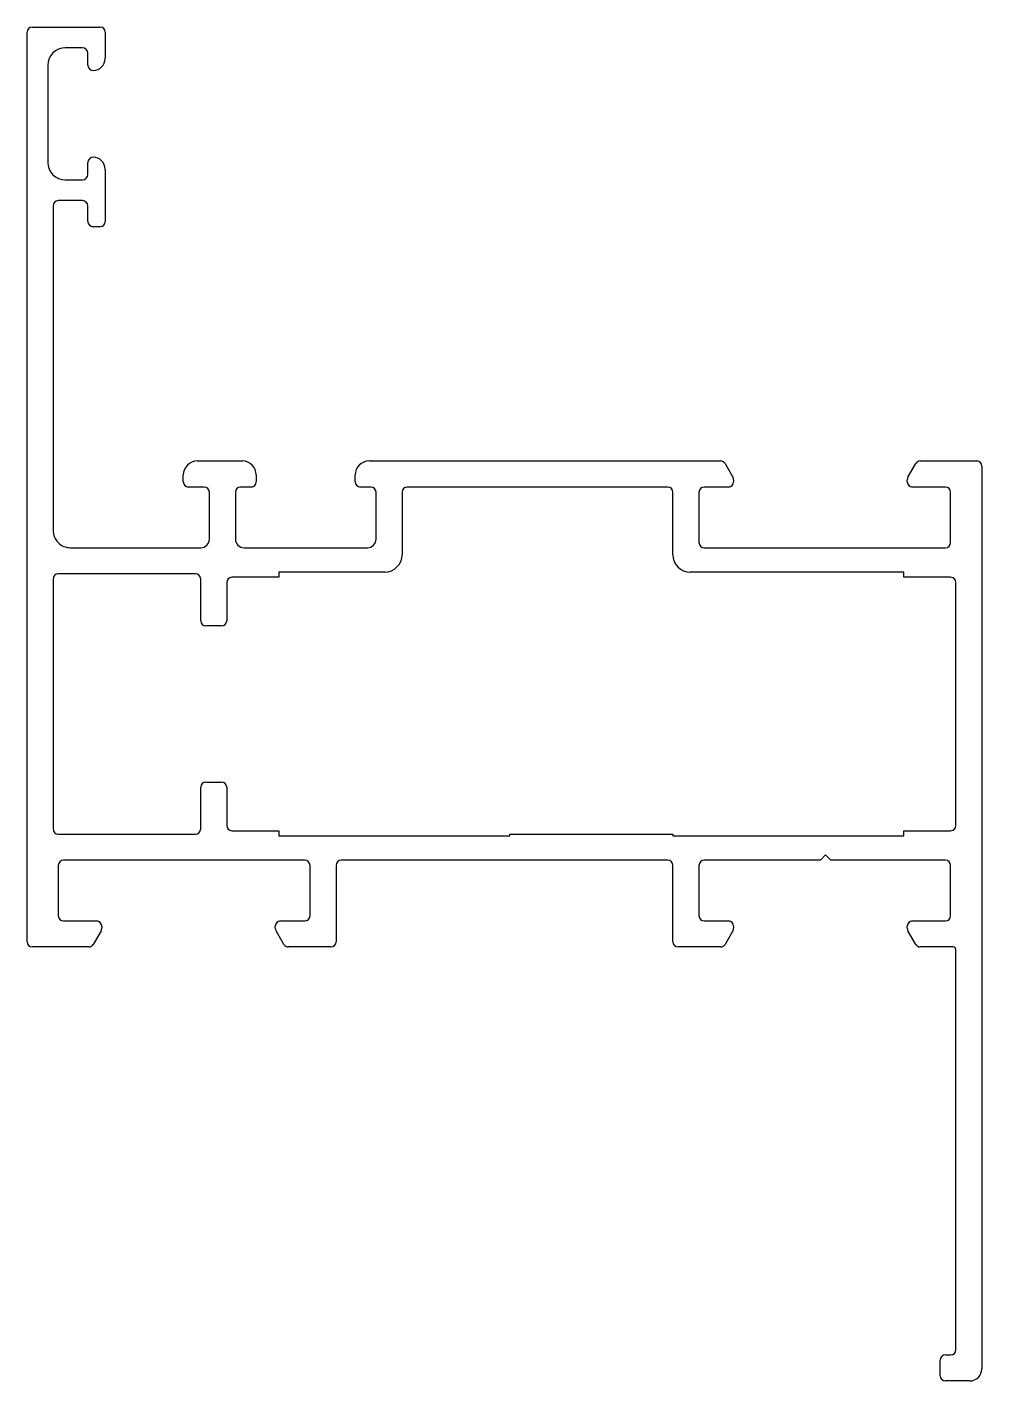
# Model space of a CAD drawing. Extents: x -24745 to -24690, y 9406.8 to 9484.8.
import ezdxf

# ---------------------------------------------------------------- set-up
doc = ezdxf.new("R2010")
doc.units = 0
doc.header["$LTSCALE"] = 7.5
doc.header["$MEASUREMENT"] = 0
doc.layers.get('0').update_dxf_attribs({"linetype": 'CONTINUOUS'})

msp = doc.modelspace()

# ---------------------------------------------------------------- linework, layer by layer
for p, q in [((-24744.975, 9432.059), (-24744.975, 9484.459)), ((-24744.675, 9484.759), (-24740.775, 9484.759)), ((-24740.475, 9484.459), (-24740.475, 9482.959)), ((-24741.775, 9483.559), (-24742.775, 9483.559)), ((-24741.475, 9482.559), (-24741.475, 9483.259)), ((-24743.775, 9482.559), (-24743.775, 9476.959)), ((-24741.475, 9476.259), (-24741.475, 9476.959)), ((-24740.475, 9476.559), (-24740.475, 9473.557)), ((-24742.775, 9475.959), (-24741.775, 9475.959)), ((-24741.775, 9474.759), (-24743.175, 9474.759)), ((-24743.475, 9474.459), (-24743.475, 9455.761)), ((-24741.475, 9473.557), (-24741.475, 9474.459)), ((-24740.775, 9473.257), (-24741.175, 9473.257)), ((-24735.175, 9459.759), (-24732.575, 9459.759)), ((-24725.275, 9459.759), (-24705.025, 9459.759)), ((-24704.765, 9459.609), (-24704.315, 9458.828)), ((-24694.234, 9458.828), (-24693.784, 9459.609)), ((-24693.524, 9459.759), (-24690.275, 9459.759)), ((-24689.975, 9459.459), (-24689.975, 9407.459)), ((-24735.975, 9458.559), (-24735.975, 9458.959)), ((-24731.775, 9458.959), (-24731.775, 9458.559)), ((-24726.075, 9458.559), (-24726.075, 9458.959)), ((-24704.275, 9458.678), (-24704.275, 9458.559)), ((-24694.275, 9458.559), (-24694.275, 9458.678)), ((-24734.775, 9458.259), (-24735.675, 9458.259)), ((-24734.475, 9455.263), (-24734.475, 9457.959)), ((-24732.975, 9457.959), (-24732.975, 9455.259)), ((-24732.075, 9458.259), (-24732.675, 9458.259)), ((-24725.175, 9458.259), (-24725.775, 9458.259)), ((-24724.875, 9455.259), (-24724.875, 9457.959)), ((-24723.375, 9457.959), (-24723.375, 9454.359)), ((-24708.075, 9458.259), (-24723.075, 9458.259)), ((-24707.775, 9454.359), (-24707.775, 9457.959)), ((-24706.275, 9457.959), (-24706.275, 9455.059)), ((-24704.575, 9458.259), (-24705.975, 9458.259)), ((-24692.075, 9458.259), (-24693.975, 9458.259)), ((-24691.775, 9455.059), (-24691.775, 9457.959)), ((-24742.474, 9454.761), (-24734.974, 9454.763)), ((-24732.475, 9454.759), (-24725.375, 9454.759)), ((-24705.975, 9454.759), (-24692.075, 9454.759)), ((-24743.475, 9452.959), (-24743.475, 9438.559)), ((-24735.275, 9453.259), (-24743.175, 9453.259)), ((-24734.975, 9450.559), (-24734.975, 9452.959)), ((-24730.475, 9453.059), (-24733.175, 9453.059)), ((-24724.375, 9453.359), (-24730.475, 9453.359)), ((-24730.475, 9453.359), (-24730.475, 9453.059)), ((-24694.475, 9453.359), (-24706.775, 9453.359)), ((-24694.475, 9453.059), (-24694.475, 9453.359)), ((-24691.775, 9453.059), (-24694.475, 9453.059)), ((-24733.475, 9452.759), (-24733.475, 9450.559)), ((-24691.475, 9438.759), (-24691.475, 9452.759)), ((-24733.775, 9450.259), (-24734.675, 9450.259)), ((-24734.675, 9441.259), (-24733.775, 9441.259)), ((-24734.975, 9438.559), (-24734.975, 9440.959)), ((-24733.475, 9440.959), (-24733.475, 9438.759)), ((-24743.175, 9438.259), (-24735.275, 9438.259)), ((-24733.175, 9438.459), (-24730.475, 9438.459)), ((-24730.475, 9438.459), (-24730.475, 9438.159)), ((-24730.475, 9438.159), (-24717.175, 9438.159)), ((-24717.175, 9438.159), (-24717.175, 9438.259)), ((-24717.175, 9438.259), (-24707.775, 9438.259)), ((-24707.775, 9438.259), (-24707.775, 9438.159)), ((-24707.775, 9438.159), (-24694.475, 9438.159)), ((-24694.475, 9438.159), (-24694.475, 9438.459)), ((-24694.475, 9438.459), (-24691.775, 9438.459)), ((-24743.175, 9436.459), (-24743.175, 9433.559)), ((-24728.975, 9436.759), (-24742.875, 9436.759)), ((-24728.675, 9433.559), (-24728.675, 9436.459)), ((-24727.175, 9436.459), (-24727.175, 9432.059)), ((-24708.075, 9436.759), (-24726.875, 9436.759)), ((-24707.775, 9432.059), (-24707.775, 9436.459)), ((-24706.275, 9436.459), (-24706.275, 9433.559)), ((-24699.275, 9436.759), (-24705.975, 9436.759)), ((-24698.975, 9437.059), (-24699.275, 9436.759)), ((-24698.675, 9436.759), (-24698.975, 9437.059)), ((-24692.075, 9436.759), (-24698.675, 9436.759)), ((-24691.775, 9433.559), (-24691.775, 9436.459)), ((-24742.875, 9433.259), (-24740.975, 9433.259)), ((-24740.715, 9432.689), (-24741.165, 9431.909)), ((-24740.675, 9432.959), (-24740.675, 9432.839)), ((-24730.675, 9432.839), (-24730.675, 9432.959)), ((-24730.184, 9431.909), (-24730.634, 9432.689)), ((-24730.375, 9433.259), (-24728.975, 9433.259)), ((-24705.975, 9433.259), (-24704.575, 9433.259)), ((-24704.315, 9432.689), (-24704.765, 9431.909)), ((-24704.275, 9432.959), (-24704.275, 9432.839)), ((-24694.275, 9432.839), (-24694.275, 9432.959)), ((-24693.784, 9431.909), (-24694.234, 9432.689)), ((-24693.975, 9433.259), (-24692.075, 9433.259)), ((-24741.425, 9431.759), (-24744.675, 9431.759)), ((-24727.475, 9431.759), (-24729.924, 9431.759)), ((-24705.025, 9431.759), (-24707.475, 9431.759)), ((-24691.625, 9431.759), (-24693.524, 9431.759)), ((-24691.475, 9408.559), (-24691.475, 9431.609)), ((-24692.375, 9407.059), (-24692.375, 9407.959)), ((-24692.075, 9408.259), (-24691.775, 9408.259)), ((-24690.675, 9406.759), (-24692.075, 9406.759))]:
    msp.add_line(p, q)
for centre, radius, start, end in [((-24744.675, 9484.459), 0.3, 90, 180), ((-24740.775, 9484.459), 0.3, 360, 90), ((-24742.775, 9482.559), 1, 90, 180), ((-24741.775, 9483.259), 0.3, 0, 90), ((-24741.175, 9482.559), 0.3, 180, 270), ((-24741.175, 9482.959), 0.7, 270, 0), ((-24741.175, 9476.959), 0.3, 90, 180), ((-24741.175, 9476.559), 0.7, 0, 90), ((-24742.775, 9476.959), 1, 180, 270), ((-24741.775, 9476.259), 0.3, 270, 0), ((-24743.175, 9474.459), 0.3, 90, 180), ((-24741.775, 9474.459), 0.3, 360, 90), ((-24741.175, 9473.557), 0.3, 180, 270), ((-24740.775, 9473.557), 0.3, 270, 0), ((-24735.175, 9458.959), 0.8, 90, 180), ((-24732.575, 9458.959), 0.8, 0, 90), ((-24725.275, 9458.959), 0.8, 90, 180), ((-24705.025, 9459.459), 0.3, 30, 90), ((-24693.524, 9459.459), 0.3, 90, 150), ((-24690.275, 9459.459), 0.3, 360, 90), ((-24735.675, 9458.559), 0.3, 180, 270), ((-24732.075, 9458.559), 0.3, 270, 0), ((-24725.775, 9458.559), 0.3, 180, 270), ((-24704.575, 9458.559), 0.3, 270, 0), ((-24704.575, 9458.678), 0.3, 360, 30), ((-24693.975, 9458.678), 0.3, 150, 180), ((-24693.975, 9458.559), 0.3, 180, 270), ((-24734.775, 9457.959), 0.3, 0, 90), ((-24732.675, 9457.959), 0.3, 90, 180), ((-24725.175, 9457.959), 0.3, 360, 90), ((-24723.075, 9457.959), 0.3, 90, 180), ((-24708.075, 9457.959), 0.3, 360, 90), ((-24705.975, 9457.959), 0.3, 90, 180), ((-24692.075, 9457.959), 0.3, 0, 90), ((-24742.475, 9455.761), 1, 180, 270.01328), ((-24734.975, 9455.263), 0.5, 270.01328, 360), ((-24732.475, 9455.259), 0.5, 180, 270), ((-24725.375, 9455.259), 0.5, 270, 0), ((-24705.975, 9455.059), 0.3, 180, 270), ((-24692.075, 9455.059), 0.3, 270, 0), ((-24724.375, 9454.359), 1, 270, 0), ((-24706.775, 9454.359), 1, 180, 270), ((-24743.175, 9452.959), 0.3, 90, 180), ((-24735.275, 9452.959), 0.3, 0, 90), ((-24733.175, 9452.759), 0.3, 90, 180), ((-24691.775, 9452.759), 0.3, 0, 90), ((-24734.675, 9450.559), 0.3, 180, 270), ((-24733.775, 9450.559), 0.3, 270, 0), ((-24734.675, 9440.959), 0.3, 90, 180), ((-24733.775, 9440.959), 0.3, 360, 90), ((-24743.175, 9438.559), 0.3, 180, 270), ((-24735.275, 9438.559), 0.3, 270, 0), ((-24733.175, 9438.759), 0.3, 180, 270), ((-24691.775, 9438.759), 0.3, 270, 360), ((-24742.875, 9436.459), 0.3, 90, 180), ((-24728.975, 9436.459), 0.3, 360, 90), ((-24726.875, 9436.459), 0.3, 90, 180), ((-24708.075, 9436.459), 0.3, 360, 90), ((-24705.975, 9436.459), 0.3, 90, 180), ((-24692.075, 9436.459), 0.3, 0, 90), ((-24742.875, 9433.559), 0.3, 180, 270), ((-24728.975, 9433.559), 0.3, 270, 0), ((-24705.975, 9433.559), 0.3, 180, 270), ((-24692.075, 9433.559), 0.3, 270, 0), ((-24740.975, 9432.959), 0.3, 360, 90), ((-24740.975, 9432.839), 0.3, 330, 0), ((-24730.375, 9432.959), 0.3, 90, 180), ((-24730.375, 9432.839), 0.3, 180, 210), ((-24704.575, 9432.959), 0.3, 0, 90), ((-24704.575, 9432.839), 0.3, 330, 0), ((-24693.975, 9432.959), 0.3, 90, 180), ((-24693.975, 9432.839), 0.3, 180, 210), ((-24744.675, 9432.059), 0.3, 180, 270), ((-24741.425, 9432.059), 0.3, 270, 330), ((-24729.924, 9432.059), 0.3, 210, 270), ((-24727.475, 9432.059), 0.3, 270, 0), ((-24707.475, 9432.059), 0.3, 180, 270), ((-24705.025, 9432.059), 0.3, 270, 330), ((-24693.524, 9432.059), 0.3, 210, 270), ((-24691.625, 9431.609), 0.15, 0, 90), ((-24691.775, 9408.559), 0.3, 270, 0), ((-24692.075, 9407.959), 0.3, 90, 180), ((-24692.075, 9407.059), 0.3, 180, 270), ((-24690.675, 9407.459), 0.7, 270, 0)]:
    msp.add_arc(centre, radius, start, end)

doc.saveas('drawing.dxf')
